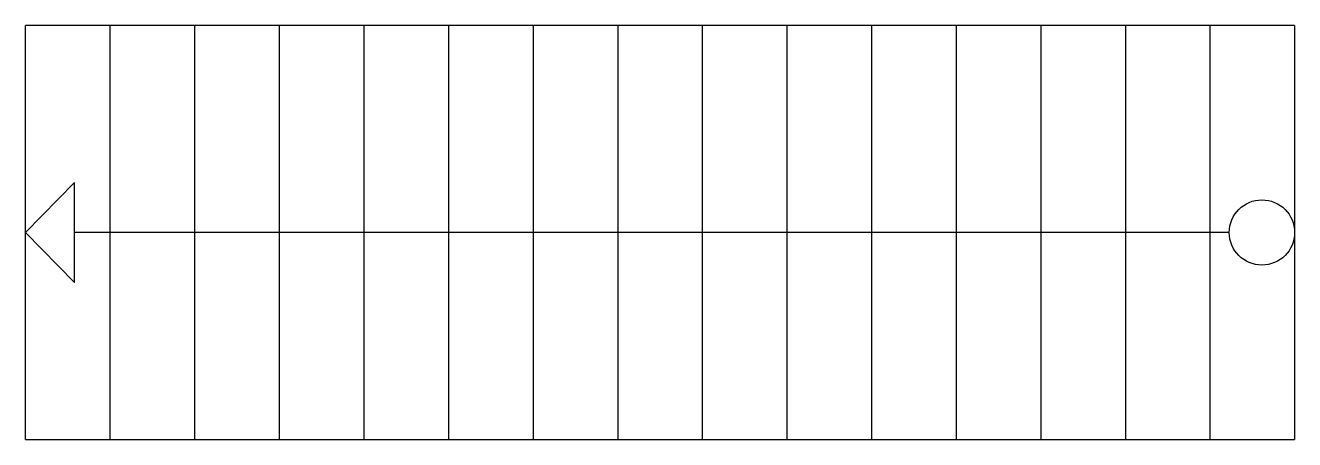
# Model space of a CAD drawing. Header units: millimetres. Extents: x 3177 to 6927, y 1513 to 2738.
import ezdxf

# ---------------------------------------------------------------- set-up
doc = ezdxf.new("R2010")
doc.units = ezdxf.units.MM
doc.layers.add('ÖLÇÜLENDİRME', color=121, linetype='Continuous')

msp = doc.modelspace()

# ---------------------------------------------------------------- linework, layer by layer
at = {"layer": 'ÖLÇÜLENDİRME', "color": 0}
for p, q in [((3427.2, 2737.7), (3177.2, 2737.7)), ((3177.2, 1512.7), (3177.2, 2737.7)), ((3427.2, 2737.7), (3427.2, 1512.7)), ((3677.2, 2737.7), (3427.2, 2737.7)), ((3677.2, 2737.7), (3677.2, 1512.7)), ((3927.2, 2737.7), (3677.2, 2737.7)), ((3927.2, 2737.7), (3927.2, 1512.7)), ((4177.2, 2737.7), (3927.2, 2737.7)), ((4177.2, 2737.7), (4177.2, 1512.7)), ((4427.2, 2737.7), (4177.2, 2737.7)), ((4427.2, 2737.7), (4427.2, 1512.7)), ((4677.2, 2737.7), (4427.2, 2737.7)), ((4677.2, 2737.7), (4677.2, 1512.7)), ((4927.2, 2737.7), (4677.2, 2737.7)), ((4927.2, 2737.7), (4927.2, 1512.7)), ((5177.2, 2737.7), (4927.2, 2737.7)), ((5177.2, 2737.7), (5177.2, 1512.7)), ((5427.2, 2737.7), (5177.2, 2737.7)), ((5427.2, 2737.7), (5427.2, 1512.7)), ((5677.2, 2737.7), (5427.2, 2737.7)), ((5677.2, 2737.7), (5677.2, 1512.7)), ((5927.2, 2737.7), (5677.2, 2737.7)), ((5927.2, 2737.7), (5927.2, 1512.7)), ((6177.2, 2737.7), (5927.2, 2737.7)), ((6177.2, 2737.7), (6177.2, 1512.7)), ((6427.2, 2737.7), (6177.2, 2737.7)), ((6427.2, 2737.7), (6427.2, 1512.7)), ((6677.2, 2737.7), (6427.2, 2737.7)), ((6677.2, 2737.7), (6677.2, 1512.7)), ((6927.2, 2737.7), (6677.2, 2737.7)), ((6927.2, 2737.7), (6927.2, 1512.7)), ((3177.2, 2125.2), (3322.5, 2272.6)), ((3322.5, 1977.8), (3322.5, 2272.6)), ((3177.2, 2125.2), (3322.5, 1977.8)), ((6734.1, 2125.2), (3322.5, 2125.2)), ((3177.2, 1512.7), (6927.2, 1512.7))]:
    msp.add_line(p, q, dxfattribs=at)
msp.add_circle((6830.7, 2125.2), 96.5, dxfattribs=at)

doc.saveas('drawing.dxf')
